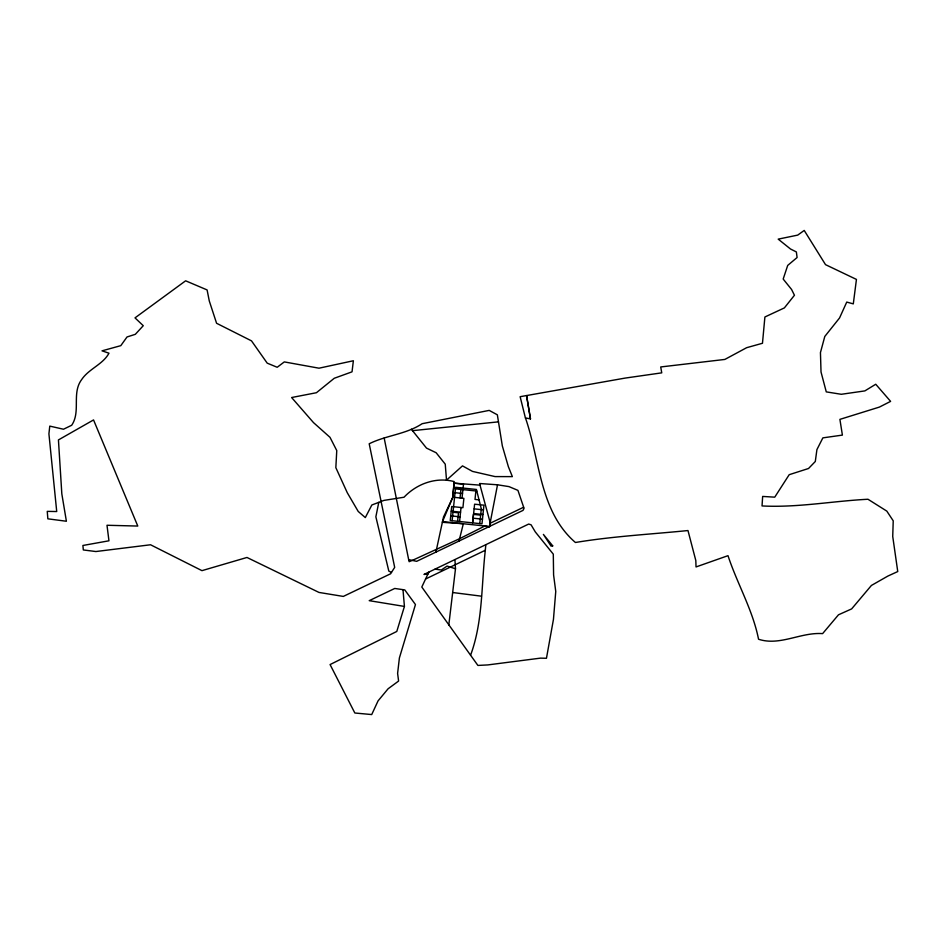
<?xml version="1.0" encoding="UTF-8"?>
<svg xmlns="http://www.w3.org/2000/svg" width="945" height="945" viewBox="0 0 945 945"><rect width="100%" height="100%" fill="white"/><g stroke="black" fill="none" stroke-linecap="round" stroke-linejoin="round"><path stroke-width="1.42" d="M485.789 544.981L485.317 550.262C481.277 585.309 483.001 621.621 470.575 655.216L477.898 665.434L487.762 664.926L540.493 658.133L546.458 658.275L553.451 619.377L555.755 591.464L553.593 574.962L553.297 554.16L535.307 531.917L531.066 524.794L528.668 524.062L423.962 574.454L427.884 574.076L428.806 572.15L421.801 587.034L470.575 655.216M384.166 438.007L408.665 559.629L416.674 561.33L522.998 510.394L524.05 508.375L517.931 490.372L508.989 486.616L497.519 484.797L489.451 526.483L442.508 521.569L452.631 497.708L454.202 481.584C435.952 476.717 416.78 483.781 404.011 497.235L383.954 500.389L371.846 504.996L365.313 517.588L358.214 511.446L347.287 492.747L335.841 467.669L336.763 450.564L329.994 437.322L313.492 422.604L291.615 397.526L316.433 392.718L334.258 378.272L352.036 371.834L353.371 360.754L318.997 368.196L284.303 361.911L277.204 367.274L267.211 363.152L251.512 340.873L216.582 323.273L209.27 300.912L207.097 289.926L185.633 280.807L135.005 317.874L143.262 325.706L135.324 334.317L127.02 336.975L120.806 345.657L102.025 350.843L108.982 353.194C102.863 364.534 88.83 368.774 81.601 379.654C71.489 393.203 81.01 411.583 71.69 425.262L63.492 429.231L49.778 426.112L48.916 433.838L56.724 511.54L47.25 511.375L47.852 518.829L66.398 521.25L61.827 493.892L58.436 439.921L93.543 419.934L137.781 526.058L106.998 525.266L108.947 540.8L82.9 545.478L83.325 549.955L95.882 551.537L150.55 544.769L201.958 570.65L246.976 557.467L318.985 592.432L343.307 596.425L390.604 573.78L394.679 567.378L369.2 443.772C386.281 435.279 406.055 434.334 422.143 423.703L489.203 410.39L497.353 414.82L502.327 445.886L508.375 466.712L512.367 476.623L495.074 476.587L472.488 471.401L462.483 465.885L446.512 480.154L445.249 464.172L436.153 452.749L426.502 448.107L411.347 429.219M452.123 520.683L455.608 487.289L476.41 489.463L481.312 508.859L479.776 523.577M457.616 521.262L458.502 512.816L452.998 512.237M460.061 497.873L460.947 489.404M459.577 521.498L461.042 507.489M462.022 498.157L463.487 484.147L454.155 483.178L452.69 497.176L463.889 498.346L462.92 507.689L451.71 506.52L450.245 520.518L481.985 523.837L483.946 505.162L474.603 504.193L472.654 522.857M472.559 522.821L473.445 514.375L480.662 515.131M475.89 490.963L475.004 499.432L479.044 499.858M454.923 559.676L455.49 568.772L448.804 624.976M378.791 502.35L375.862 516.797L388.82 571.099L391.49 572.41M452.631 497.708L443.524 516.95L435.905 552.152M458.963 541.249L463.333 523.743L442.343 522.302M497.519 484.797L479.576 483.509L490.325 523.164L489.333 526.944L484.88 525.999L459.518 538.733L412.292 560.409L409.15 561.684L408.665 559.629M404.425 606.43L396.794 631.449L330.077 664.571L354.836 713.002L371.716 714.562L378.059 700.883L388.088 688.787L398.601 681.05L397.609 673.407L399.392 657.956L415.457 604.552L404.779 589.904L394.738 588.463L369.223 600.666L404.425 606.43L402.995 589.645M425.581 579.001L485.317 550.262M490.325 523.164L523.577 507.264M412.457 430.672L498.476 421.848M454.049 483.167L480.013 485.151M453.659 487.844L463.003 488.825M455.443 488.837L476.812 491.069M453.175 492.51L462.507 493.491M474.118 508.859L483.45 509.839M451.226 511.186L460.558 512.155M473.634 513.525L482.966 514.505M450.73 515.852L460.073 516.832M473.138 518.191L482.482 519.171M452.891 592.55L481.43 596.177M435.054 569.138L441.327 570L447.115 566.067L455.49 568.772M525.455 417.926C539.961 459.613 539.477 511.54 575.422 542.489C612.679 536.299 650.479 534.303 687.972 530.547L695.815 560.539L696.028 566.941L727.993 555.672C737.301 583.915 752.752 609.938 758.551 639.245C779.909 646.262 800.781 632.016 822.611 633.622L838.475 614.805L851.646 608.899L871.408 585.451L887.898 576.06L897.75 571.548L892.73 536.453L893.226 520.813L886.812 511.115L867.982 499.255C832.651 501.051 797.486 507.808 762.036 505.941L762.65 496.432L774.746 497.164L789.193 474.697L808.53 468.496L815.299 461.503L816.917 449.607L822.871 437.866L842.397 435.102L839.904 419.367L879.405 407.082L890.603 401.377L875.743 384.249L864.864 390.899L841.298 394.289L826.273 391.88L821.028 371.999L820.449 352.579L824.796 336.455L839.562 317.945L846.744 302.081L853.3 303.877L856.442 279.413L825.517 264.647L804.219 230.438L797.722 235.116L778.207 239.132L790.516 249.007L796.363 251.937L797.096 257.524L787.705 265.415L783.181 279.058L791.567 289.453L794.45 295.253L784.374 307.905L764.895 316.988L762.473 343.271L746.656 347.689L724.862 359.431L660.72 366.955L661.748 372.85L625.023 378.106L520.14 396.699L525.408 417.938L530.499 418.907L526.554 395.553L530.452 418.918M552.719 545.867L551.065 546.127L543.399 534.409L552.719 545.867"/></g></svg>
